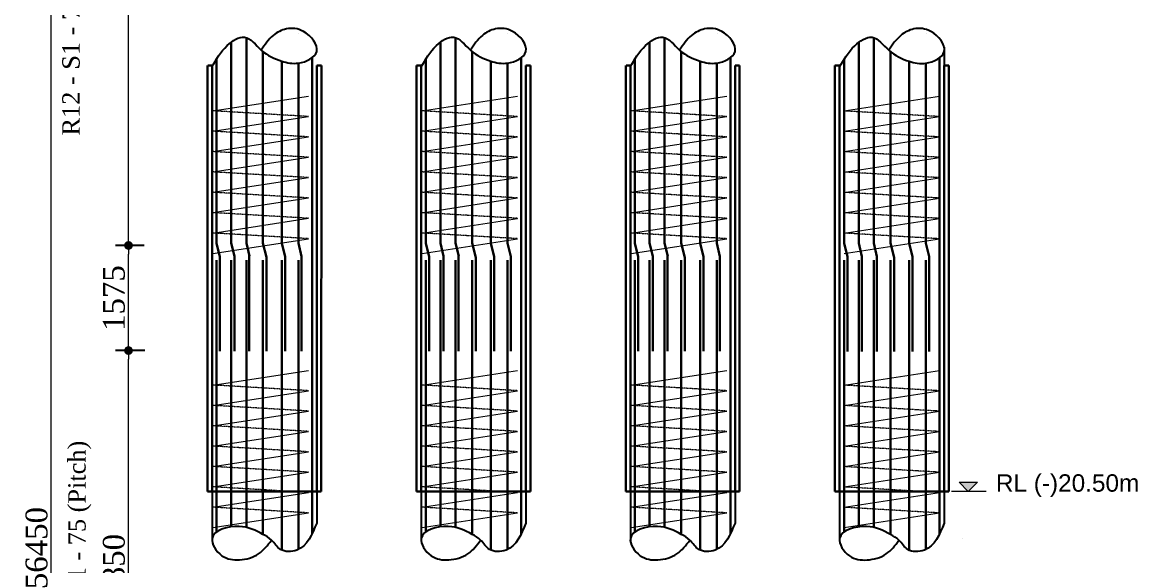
# Model space of a CAD drawing. Header units: millimetres. Extents: x -452357 to 35267, y 81803 to 461763.
# Drawn here: x -189205 to -176406, y 286249 to 292489 of the extents above; entities that cross this region are included whole.
import ezdxf

# ---------------------------------------------------------------- set-up
doc = ezdxf.new("R2010")
doc.units = ezdxf.units.MM
doc.header["$PDMODE"] = 2
doc.linetypes.add('DASHEDX2', pattern=[38.1, 25.4, -12.7])
doc.linetypes.add('HIDDEN', pattern=[9.525, 6.35, -3.175])
doc.layers.get('Defpoints').update_dxf_attribs({"lineweight": 13})
for name, color, linetype, lineweight in [('Binder', 136, 'Continuous', 15), ('dim', 96, 'Continuous', 25), ('Dimision', 96, 'Continuous', 18), ('Reinf.', 12, 'Continuous', 30), ('Steel Casing', 70, 'Continuous', 30), ('Text', 7, 'Continuous', 15)]:
    doc.layers.add(name, color=color, linetype=linetype, lineweight=lineweight)
doc.layers.add('Pire Line', color=11, linetype='Continuous')
doc.styles.add('ROMANS', font='arial.ttf', dxfattribs={"height": 200})
doc.styles.get("Standard").update_dxf_attribs({"font": 'times.ttf'})
doc.dimstyles.new('ISO-25', dxfattribs={"dimtxt": 175, "dimasz": 100, "dimexe": 65, "dimexo": 115.625, "dimgap": 40, "dimtad": 1, "dimtoh": 1, "dimdec": 0, "dimtxsty": 'Standard', "dimblk": 'DOT', "dimcen": 300, "dimclrd": 256, "dimclre": 256, "dimclrt": 256, "dimadec": 0, "dimazin": 0, "dimtfac": 1, "dimtdec": 0, "dimtix": 1, "dimtmove": 0, "dimatfit": 3, "dimldrblk": 'DOT', "dimfxl": 75, "dimlwd": -1, "dimarcsym": 0})

# ---------------------------------------------------------------- blocks, each defined once
blk = doc.blocks.new('_Dot')
at = {"color": 0, "linetype": 'ByBlock', "lineweight": -2}
blk.add_line((-0.5, 0), (-1, 0), dxfattribs=at)
at = {"color": 0, "linetype": 'ByBlock', "const_width": 0.5}
blk.add_lwpolyline([(-0.25, 0, 1), (0.25, 0, 1)], format="xyb", close=True, dxfattribs=at)
blk = doc.blocks.new('*D360')
at = {"layer": 'Defpoints', "color": 0, "ltscale": 3, "transparency": 16777216}
for p in [(-187986, 289926), (-187692, 289926), (-187684, 288719)]:
    blk.add_point(p, dxfattribs=at)
at = {"layer": 'Dimision', "color": 1, "lineweight": -2, "ltscale": 3, "transparency": 16777216}
for p, q in [((-187808, 289926), (-188136, 289926)), ((-187800, 288719), (-188136, 288719))]:
    blk.add_line(p, q, dxfattribs=at)
at = {"layer": 'Dimision', "ltscale": 3, "transparency": 16777216}
blk.add_line((-187986, 288819), (-187986, 289826), dxfattribs=at)
at = {"layer": 'Dimision', "ltscale": 3, "transparency": 16777216, "xscale": 100, "yscale": 100, "zscale": 100}
for p, rotation in [((-187986, 289926), 90), ((-187986, 288719), 270)]:
    blk.add_blockref('_Dot', p, dxfattribs=dict(at, rotation=rotation))
at = {"layer": 'Dimision', "ltscale": 3, "transparency": 16777216, "insert": (-188153, 289322), "char_height": 250, "attachment_point": 5, "rotation": 90}
blk.add_mtext('1575', dxfattribs=at)
blk = doc.blocks.new('*D362')
at = {"layer": 'Defpoints', "color": 0, "ltscale": 3, "transparency": 16777216}
for p in [(-187986, 288719), (-187684, 288719), (-187703, 283754)]:
    blk.add_point(p, dxfattribs=at)
at = {"layer": 'Dimision', "color": 1, "lineweight": -2, "ltscale": 3, "transparency": 16777216}
for p, q in [((-187800, 288719), (-188136, 288719)), ((-187819, 283754), (-188136, 283754))]:
    blk.add_line(p, q, dxfattribs=at)
at = {"layer": 'Dimision', "ltscale": 3, "transparency": 16777216}
blk.add_line((-187986, 283854), (-187986, 288619), dxfattribs=at)
at = {"layer": 'Dimision', "ltscale": 3, "transparency": 16777216, "xscale": 100, "yscale": 100, "zscale": 100}
for p, rotation in [((-187986, 288719), 90), ((-187986, 283754), 270)]:
    blk.add_blockref('_Dot', p, dxfattribs=dict(at, rotation=rotation))
at = {"layer": 'Dimision', "ltscale": 3, "transparency": 16777216, "insert": (-188153, 286236), "char_height": 250, "attachment_point": 5, "rotation": 90}
blk.add_mtext('8850', dxfattribs=at)
blk = doc.blocks.new('*D363')
at = {"layer": 'Defpoints', "color": 0, "ltscale": 3, "transparency": 16777216}
for p in [(-187986, 296249), (-187663, 296249), (-187692, 289926)]:
    blk.add_point(p, dxfattribs=at)
at = {"layer": 'Dimision', "color": 1, "lineweight": -2, "ltscale": 3, "transparency": 16777216}
for p, q in [((-187778, 296249), (-188136, 296249)), ((-187808, 289926), (-188136, 289926))]:
    blk.add_line(p, q, dxfattribs=at)
at = {"layer": 'Dimision', "ltscale": 3, "transparency": 16777216}
blk.add_line((-187986, 290026), (-187986, 296149), dxfattribs=at)
at = {"layer": 'Dimision', "ltscale": 3, "transparency": 16777216, "xscale": 100, "yscale": 100, "zscale": 100}
for p, rotation in [((-187986, 296249), 90), ((-187986, 289926), 270)]:
    blk.add_blockref('_Dot', p, dxfattribs=dict(at, rotation=rotation))
at = {"layer": 'Dimision', "ltscale": 3, "transparency": 16777216, "insert": (-188153, 293087), "char_height": 250, "attachment_point": 5, "rotation": 90}
blk.add_mtext('8850', dxfattribs=at)
blk = doc.blocks.new('*D348')
at = {"layer": 'Defpoints', "color": 0, "ltscale": 3, "transparency": 16777216}
for p in [(-188873, 301289), (-188486, 301289), (-188319, 271614)]:
    blk.add_point(p, dxfattribs=at)
at = {"layer": 'Dimision', "color": 1, "lineweight": -2, "ltscale": 3, "transparency": 16777216}
for p, q in [((-188602, 301289), (-189023, 301289)), ((-188435, 271614), (-189023, 271614))]:
    blk.add_line(p, q, dxfattribs=at)
at = {"layer": 'Dimision', "ltscale": 3, "transparency": 16777216}
blk.add_line((-188873, 271714), (-188873, 301189), dxfattribs=at)
at = {"layer": 'Dimision', "ltscale": 3, "transparency": 16777216, "xscale": 100, "yscale": 100, "zscale": 100}
for p, rotation in [((-188873, 301289), 90), ((-188873, 271614), 270)]:
    blk.add_blockref('_Dot', p, dxfattribs=dict(at, rotation=rotation))
at = {"layer": 'Dimision', "ltscale": 3, "transparency": 16777216, "insert": (-189040, 286451), "char_height": 250, "attachment_point": 5, "rotation": 90}
blk.add_mtext('56450', dxfattribs=at)

msp = doc.modelspace()

# ---------------------------------------------------------------- hatches: boundary and pattern name
at = {"layer": 'Dimision', "ltscale": 5}
msp.add_hatch(color=256, dxfattribs=at).paths.add_polyline_path([(-178456, 287206.1), (-178243.9, 287206.1), (-178350, 287100.1)])

# ---------------------------------------------------------------- linework, layer by layer
at = {"layer": 'Binder', "ltscale": 5}
for p, q in [((-187016.8, 291471.7), (-185920.8, 291640.4)), ((-184616.8, 291471.6), (-183520.9, 291640.2)), ((-182216.8, 291471.6), (-181120.9, 291640.2)), ((-179775.2, 291470.6), (-178679.2, 291639.3)), ((-187016.8, 291237.9), (-185920.8, 291406.6)), ((-184616.8, 291237.8), (-183520.9, 291406.4)), ((-182216.8, 291237.8), (-181120.9, 291406.4)), ((-179775.2, 291236.8), (-178679.2, 291405.5)), ((-187016.8, 291004.1), (-185920.8, 291172.8)), ((-184616.8, 291004), (-183520.9, 291172.6)), ((-182216.8, 291004), (-181120.9, 291172.6)), ((-179775.2, 291003), (-178679.2, 291171.7)), ((-187016.8, 290770.3), (-185920.8, 290938.9)), ((-184616.8, 290770.2), (-183520.9, 290938.8)), ((-182216.8, 290770.2), (-181120.9, 290938.8)), ((-179775.2, 290769.2), (-178679.2, 290937.9)), ((-187016.8, 290536.5), (-185920.8, 290705.1)), ((-184616.8, 290536.3), (-183520.9, 290705)), ((-182216.8, 290536.3), (-181120.9, 290705)), ((-179775.2, 290535.4), (-178679.2, 290704.1)), ((-187016.8, 290302.7), (-185920.8, 290471.3)), ((-184616.8, 290302.5), (-183520.9, 290471.2)), ((-182216.8, 290302.5), (-181120.9, 290471.2)), ((-179775.2, 290301.6), (-178679.2, 290470.2)), ((-187016.8, 290068.8), (-185920.8, 290237.5)), ((-184616.8, 290068.7), (-183520.9, 290237.4)), ((-182216.8, 290068.7), (-181120.9, 290237.4)), ((-179775.2, 290067.8), (-178679.2, 290236.4)), ((-187016.8, 289835), (-185920.8, 290003.7)), ((-184616.8, 289834.9), (-183520.9, 290003.6)), ((-182216.8, 289834.9), (-181120.9, 290003.6)), ((-179775.2, 289834), (-178679.2, 290002.6)), ((-187016.8, 288323.2), (-185920.8, 288491.8)), ((-184616.8, 288323.1), (-183520.9, 288491.7)), ((-182216.8, 288323.1), (-181120.9, 288491.7)), ((-179775.2, 288322.1), (-178679.2, 288490.8)), ((-187016.8, 288089.4), (-185920.8, 288258)), ((-184616.8, 288089.2), (-183520.9, 288257.9)), ((-182216.8, 288089.2), (-181120.9, 288257.9)), ((-179775.2, 288088.3), (-178679.2, 288257)), ((-187016.8, 287855.6), (-185920.8, 288024.2)), ((-184616.8, 287855.4), (-183520.9, 288024.1)), ((-182216.8, 287855.4), (-181120.9, 288024.1)), ((-179775.2, 287854.5), (-178679.2, 288023.1)), ((-187016.8, 287621.7), (-185920.8, 287790.4)), ((-184616.8, 287621.6), (-183520.9, 287790.3)), ((-182216.8, 287621.6), (-181120.9, 287790.3)), ((-179775.2, 287620.7), (-178679.2, 287789.3)), ((-187016.8, 287387.9), (-185920.8, 287556.6)), ((-184616.8, 287387.8), (-183520.9, 287556.5)), ((-182216.8, 287387.8), (-181120.9, 287556.5)), ((-179775.2, 287386.9), (-178679.2, 287555.5)), ((-187016.8, 287154.1), (-185920.8, 287322.8)), ((-184616.8, 287154), (-183520.9, 287322.7)), ((-182216.8, 287154), (-181120.9, 287322.7)), ((-179775.2, 287153), (-178679.2, 287321.7)), ((-187016.8, 286920.3), (-185920.8, 287089)), ((-184616.8, 286920.2), (-183520.9, 287088.9)), ((-182216.8, 286920.2), (-181120.9, 287088.9)), ((-179775.2, 286919.2), (-178679.2, 287087.9)), ((-187016.8, 286686.5), (-185920.8, 286855.2)), ((-184616.8, 286686.4), (-183520.9, 286855.1)), ((-182216.8, 286686.4), (-181120.9, 286855.1)), ((-179775.2, 286685.4), (-178679.2, 286854.1))]:
    msp.add_line(p, q, dxfattribs=at)
at = {"layer": 'Binder', "linetype": 'DASHEDX2', "ltscale": 0.007}
for p, q in [((-185920.8, 291406.6), (-187016.8, 291471.7)), ((-183520.9, 291406.4), (-184616.8, 291471.6)), ((-181120.9, 291406.4), (-182216.8, 291471.6)), ((-178679.2, 291405.5), (-179775.2, 291470.6)), ((-185920.8, 291172.8), (-187016.8, 291237.9)), ((-183520.9, 291172.6), (-184616.8, 291237.8)), ((-181120.9, 291172.6), (-182216.8, 291237.8)), ((-178679.2, 291171.7), (-179775.2, 291236.8)), ((-185920.8, 290938.9), (-187016.8, 291004.1)), ((-183520.9, 290938.8), (-184616.8, 291004)), ((-181120.9, 290938.8), (-182216.8, 291004)), ((-178679.2, 290937.9), (-179775.2, 291003)), ((-185920.8, 290705.1), (-187016.8, 290770.3)), ((-183520.9, 290705), (-184616.8, 290770.2)), ((-181120.9, 290705), (-182216.8, 290770.2)), ((-178679.2, 290704.1), (-179775.2, 290769.2)), ((-185920.8, 290471.3), (-187016.8, 290536.5)), ((-183520.9, 290471.2), (-184616.8, 290536.3)), ((-181120.9, 290471.2), (-182216.8, 290536.3)), ((-178679.2, 290470.2), (-179775.2, 290535.4)), ((-185920.8, 290237.5), (-187016.8, 290302.7)), ((-183520.9, 290237.4), (-184616.8, 290302.5)), ((-181120.9, 290237.4), (-182216.8, 290302.5)), ((-178679.2, 290236.4), (-179775.2, 290301.6)), ((-185920.8, 290003.7), (-187016.8, 290068.8)), ((-183520.9, 290003.6), (-184616.8, 290068.7)), ((-181120.9, 290003.6), (-182216.8, 290068.7)), ((-178679.2, 290002.6), (-179775.2, 290067.8)), ((-185920.8, 288258), (-187016.8, 288323.2)), ((-183520.9, 288257.9), (-184616.8, 288323.1)), ((-181120.9, 288257.9), (-182216.8, 288323.1)), ((-178679.2, 288257), (-179775.2, 288322.1)), ((-185920.8, 288024.2), (-187016.8, 288089.4)), ((-183520.9, 288024.1), (-184616.8, 288089.2)), ((-181120.9, 288024.1), (-182216.8, 288089.2)), ((-178679.2, 288023.1), (-179775.2, 288088.3)), ((-185920.8, 287790.4), (-187016.8, 287855.6)), ((-183520.9, 287790.3), (-184616.8, 287855.4)), ((-181120.9, 287790.3), (-182216.8, 287855.4)), ((-178679.2, 287789.3), (-179775.2, 287854.5)), ((-185920.8, 287556.6), (-187016.8, 287621.7)), ((-183520.9, 287556.5), (-184616.8, 287621.6)), ((-181120.9, 287556.5), (-182216.8, 287621.6)), ((-178679.2, 287555.5), (-179775.2, 287620.7)), ((-185920.8, 287322.8), (-187016.8, 287387.9)), ((-183520.9, 287322.7), (-184616.8, 287387.8)), ((-181120.9, 287322.7), (-182216.8, 287387.8)), ((-178679.2, 287321.7), (-179775.2, 287386.9)), ((-185920.8, 287089), (-187016.8, 287154.1)), ((-183520.9, 287088.9), (-184616.8, 287154)), ((-181120.9, 287088.9), (-182216.8, 287154)), ((-178679.2, 287087.9), (-179775.2, 287153)), ((-185920.8, 286855.2), (-187016.8, 286920.3)), ((-183520.9, 286855.1), (-184616.8, 286920.2)), ((-181120.9, 286855.1), (-182216.8, 286920.2)), ((-178679.2, 286854.1), (-179775.2, 286919.2))]:
    msp.add_line(p, q, dxfattribs=at)
at = {"layer": 'dim', "ltscale": 30}
for points in [[(-187026.7, 291976.3), (-186852.4, 292221.1), (-186654.7, 292317.7), (-186462.5, 292169.6), (-186226.9, 292042.4), (-186036.3, 292020.3), (-185826.7, 292153.3), (-185979.1, 292384.1), (-186174.9, 292412.7), (-186324.6, 292338.8), (-186462.5, 292169.6)], [(-184626.8, 291976.2), (-184452.4, 292221), (-184254.8, 292317.6), (-184062.5, 292169.5), (-183827, 292042.3), (-183636.3, 292020.2), (-183426.8, 292153.1), (-183579.1, 292384), (-183775, 292412.6), (-183924.7, 292338.7), (-184062.5, 292169.5)], [(-182226.8, 291976.2), (-182052.4, 292221), (-181854.8, 292317.6), (-181662.5, 292169.5), (-181427, 292042.3), (-181236.3, 292020.2), (-181026.8, 292153.1), (-181179.1, 292384), (-181375, 292412.6), (-181524.7, 292338.7), (-181662.5, 292169.5)], [(-179826.7, 291975.2), (-179652.4, 292220), (-179454.7, 292316.6), (-179262.5, 292168.5), (-179026.9, 292041.4), (-178836.3, 292019.2), (-178626.7, 292152.2), (-178779.1, 292383), (-178974.9, 292411.6), (-179124.6, 292337.7), (-179262.5, 292168.5)], [(-185826.7, 286738.6), (-186054.3, 286428.8), (-186244.2, 286436.2), (-186345.4, 286542.2), (-186442.8, 286608.1), (-186717, 286699.9), (-187026.7, 286562.5), (-186914.6, 286363.8), (-186711.7, 286316.1), (-186492.7, 286384.8), (-186345.4, 286542.2)], [(-183426.8, 286738.5), (-183654.4, 286428.7), (-183844.3, 286436.1), (-183945.4, 286542.1), (-184042.8, 286608), (-184317, 286699.7), (-184626.8, 286562.4), (-184514.6, 286363.7), (-184311.8, 286315.9), (-184092.7, 286384.6), (-183945.4, 286542.1)], [(-181026.8, 286738.5), (-181254.4, 286428.7), (-181444.3, 286436.1), (-181545.4, 286542.1), (-181642.8, 286608), (-181917, 286699.7), (-182226.8, 286562.4), (-182114.6, 286363.7), (-181911.8, 286315.9), (-181692.7, 286384.6), (-181545.4, 286542.1)], [(-178626.7, 286737.5), (-178854.3, 286427.7), (-179044.2, 286435.1), (-179145.4, 286541.1), (-179242.8, 286607), (-179517, 286698.8), (-179826.7, 286561.5), (-179714.6, 286362.7), (-179511.7, 286315), (-179292.7, 286383.7), (-179145.4, 286541.1)]]:
    msp.add_spline(points, degree=3, dxfattribs=at)
at = {"layer": 'Dimision', "ltscale": 5}
for p, q in [((-186031.8, 292360.8), (-186031.8, 292360.8)), ((-186031.8, 292360.8), (-186031.8, 292360.8)), ((-183631.8, 292360.7), (-183631.8, 292360.7)), ((-183631.8, 292360.7), (-183631.8, 292360.7)), ((-181231.8, 292360.7), (-181231.8, 292360.7)), ((-181231.8, 292360.7), (-181231.8, 292360.7)), ((-178831.8, 292359.7), (-178831.8, 292359.7)), ((-178831.8, 292359.7), (-178831.8, 292359.7)), ((-178146.8, 287100.1), (-178543.6, 287100.1)), ((-178412.8, 286558.8), (-178412.8, 286558.8)), ((-178412.8, 286558.8), (-178412.8, 286558.8))]:
    msp.add_line(p, q, dxfattribs=at)
msp.add_lwpolyline([(-178456, 287206.1), (-178243.9, 287206.1), (-178350, 287100.1)], close=True, dxfattribs=at)
at = {"layer": 'Pire Line', "ltscale": 3}
for p, q in [((-178626.7, 292204.5), (-178626.7, 286737.5)), ((-178626.7, 292204.5), (-178626.7, 286737.5)), ((-187026.7, 291976.3), (-187026.7, 286526.7)), ((-185826.7, 291994.1), (-185826.7, 286738.6)), ((-184626.8, 291976.2), (-184626.8, 286526.6)), ((-183426.8, 291994), (-183426.8, 286738.5)), ((-182226.8, 291976.2), (-182226.8, 286526.6)), ((-181026.8, 291994), (-181026.8, 286738.5)), ((-179826.7, 291975.2), (-179826.7, 286525.7)), ((-179826.7, 291975.2), (-179826.7, 286525.7))]:
    msp.add_line(p, q, dxfattribs=at)
at = {"layer": 'Reinf.', "ltscale": 5}
for p, q in [((-186633.9, 289953.4), (-186633.9, 292312.8)), ((-184233.9, 289953.3), (-184233.9, 292312.7)), ((-181833.9, 289953.3), (-181833.9, 292312.7)), ((-186806.9, 289953.4), (-186806.9, 292259.9)), ((-184406.9, 289953.3), (-184406.9, 292259.8)), ((-182006.9, 289953.3), (-182006.9, 292259.8)), ((-179606.9, 289952.4), (-179606.9, 292258.8)), ((-179433.9, 289952.4), (-179433.9, 292311.7)), ((-186443.1, 289953.4), (-186443.1, 292152.9)), ((-184043.1, 289953.3), (-184043.1, 292152.8)), ((-181643.1, 289953.3), (-181643.1, 292152.8)), ((-179243.1, 289952.4), (-179243.1, 292151.9)), ((-186226.9, 289953.4), (-186226.9, 292042.4)), ((-183827, 289953.3), (-183827, 292042.3)), ((-181427, 289953.3), (-181427, 292042.3)), ((-179026.9, 289952.4), (-179026.9, 292041.4)), ((-186975.2, 289953.4), (-186936.3, 289794.9)), ((-186806.9, 289953.4), (-186770.6, 289801.5)), ((-186633.9, 289953.4), (-186597.6, 289801.5)), ((-186443.1, 289953.4), (-186402.2, 289789.7)), ((-186226.9, 289953.4), (-186188.8, 289796.7)), ((-186036.3, 289953.4), (-185999.4, 289799.9)), ((-184575.2, 289953.3), (-184536.4, 289794.7)), ((-184406.9, 289953.3), (-184370.6, 289801.3)), ((-184233.9, 289953.3), (-184197.6, 289801.3)), ((-184043.1, 289953.3), (-184002.3, 289789.6)), ((-183827, 289953.3), (-183788.8, 289796.5)), ((-183636.3, 289953.3), (-183599.4, 289799.8)), ((-182175.2, 289953.3), (-182136.4, 289794.7)), ((-182006.9, 289953.3), (-181970.6, 289801.3)), ((-181833.9, 289953.3), (-181797.6, 289801.3)), ((-181643.1, 289953.3), (-181602.3, 289789.6)), ((-181427, 289953.3), (-181388.8, 289796.5)), ((-181236.3, 289953.3), (-181199.4, 289799.8)), ((-179775.2, 289952.4), (-179736.3, 289793.8)), ((-179606.9, 289952.4), (-179570.6, 289800.4)), ((-179433.9, 289952.4), (-179397.6, 289800.4)), ((-179243.1, 289952.4), (-179202.2, 289788.6)), ((-179026.9, 289952.4), (-178988.8, 289795.6)), ((-178836.3, 289952.4), (-178799.4, 289798.8)), ((-186936.3, 288710.5), (-186936.3, 289794.9)), ((-186806.9, 286695.4), (-186806.9, 289756.3)), ((-186770.6, 288710.5), (-186770.6, 289801.5)), ((-186633.9, 286688.9), (-186633.9, 289756.3)), ((-186599.6, 288710.5), (-186599.6, 289806.6)), ((-186443.1, 286608.3), (-186443.1, 289756.3)), ((-186402.2, 288710.5), (-186402.2, 289789.7)), ((-186226.9, 286427), (-186226.9, 289756.3)), ((-186188.8, 288710.5), (-186188.8, 289796.7)), ((-185999.4, 288710.5), (-185999.4, 289799.9)), ((-184536.4, 288710.4), (-184536.4, 289794.7)), ((-184406.9, 286695.2), (-184406.9, 289756.2)), ((-184370.6, 288710.4), (-184370.6, 289801.3)), ((-184233.9, 286688.8), (-184233.9, 289756.2)), ((-184199.6, 288710.4), (-184199.6, 289806.5)), ((-184043.1, 286608.1), (-184043.1, 289756.2)), ((-184002.3, 288710.4), (-184002.3, 289789.6)), ((-183827, 286426.9), (-183827, 289756.2)), ((-183788.8, 288710.4), (-183788.8, 289796.5)), ((-183599.4, 288710.4), (-183599.4, 289799.8)), ((-182136.4, 288710.4), (-182136.4, 289794.7)), ((-182006.9, 286695.2), (-182006.9, 289756.2)), ((-181970.6, 288710.4), (-181970.6, 289801.3)), ((-181833.9, 286688.8), (-181833.9, 289756.2)), ((-181799.6, 288710.4), (-181799.6, 289806.5)), ((-181643.1, 286608.1), (-181643.1, 289756.2)), ((-181602.3, 288710.4), (-181602.3, 289789.6)), ((-181427, 286426.9), (-181427, 289756.2)), ((-181388.8, 288710.4), (-181388.8, 289796.5)), ((-181199.4, 288710.4), (-181199.4, 289799.8)), ((-179736.3, 288709.4), (-179736.3, 289793.8)), ((-179606.9, 286694.3), (-179606.9, 289755.2)), ((-179570.6, 288709.4), (-179570.6, 289800.4)), ((-179433.9, 286687.8), (-179433.9, 289755.2)), ((-179399.6, 288709.4), (-179399.6, 289805.5)), ((-179243.1, 286607.2), (-179243.1, 289755.2)), ((-179202.2, 288709.4), (-179202.2, 289788.6)), ((-179026.9, 286425.9), (-179026.9, 289755.2)), ((-178988.8, 288709.4), (-178988.8, 289795.6)), ((-178799.4, 288709.4), (-178799.4, 289798.8))]:
    msp.add_line(p, q, dxfattribs=at)
for points in [[(-186975.2, 289953.4), (-186975.2, 292065.5)], [(-185879.2, 286616.1), (-185879.2, 292082.3)], [(-184575.2, 289953.3), (-184575.2, 292065.4)], [(-183479.3, 286616), (-183479.3, 292082.2)], [(-182175.2, 289953.3), (-182175.2, 292065.4)], [(-181079.3, 286616), (-181079.3, 292082.2)], [(-179775.2, 289952.4), (-179775.2, 292064.5)], [(-178679.2, 286615), (-178679.2, 292081.2)], [(-186036.3, 289953.4), (-186036.3, 292020.3)], [(-183636.3, 289953.3), (-183636.3, 292020.2)], [(-181236.3, 289953.3), (-181236.3, 292020.2)], [(-178836.3, 289952.4), (-178836.3, 292019.2)], [(-186975.2, 286636.5), (-186975.2, 289756.3)], [(-186036.3, 286436.6), (-186036.3, 289756.3)], [(-184575.2, 286636.3), (-184575.2, 289756.2)], [(-183636.3, 286436.4), (-183636.3, 289756.2)], [(-182175.2, 286636.3), (-182175.2, 289756.2)], [(-181236.3, 286436.4), (-181236.3, 289756.2)], [(-179775.2, 286635.4), (-179775.2, 289755.2)], [(-178836.3, 286435.5), (-178836.3, 289755.2)]]:
    msp.add_lwpolyline(points, dxfattribs=at)
at = {"layer": 'Steel Casing', "linetype": 'HIDDEN', "ltscale": 0.3}
for p, q in [((-187080.1, 291994.1), (-187026.8, 291994.1)), ((-185826.7, 291994.1), (-185773.4, 291994.1)), ((-184680.1, 291994), (-184626.8, 291994)), ((-183426.8, 291994), (-183373.5, 291994)), ((-182280.1, 291994), (-182226.8, 291994)), ((-181026.8, 291994), (-180973.5, 291994)), ((-179880.1, 291993), (-179826.8, 291993)), ((-178626.7, 291993), (-178573.4, 291993))]:
    msp.add_line(p, q, dxfattribs=at)
at = {"layer": 'Steel Casing', "linetype": 'Continuous', "ltscale": 0.3}
for p, q in [((-187080.1, 287101.2), (-185773.5, 287101.2)), ((-184680.2, 287101.1), (-183373.5, 287101.1)), ((-182280.2, 287101.1), (-180973.5, 287101.1)), ((-179880.1, 287100.1), (-178573.5, 287100.1))]:
    msp.add_line(p, q, dxfattribs=at)
for points in [[(-187080.1, 291994.1), (-187080.1, 287101.2)], [(-187026.8, 287101.2), (-187026.8, 291994.1)], [(-185826.8, 291994.1), (-185826.8, 287101.2)], [(-185773.5, 287101.2), (-185773.4, 291994.1)], [(-184680.1, 291994), (-184680.2, 287101.1)], [(-184626.8, 287101.1), (-184626.8, 291994)], [(-183426.8, 291994), (-183426.8, 287101.1)], [(-183373.5, 287101.1), (-183373.5, 291994)], [(-182280.1, 291994), (-182280.2, 287101.1)], [(-182226.8, 287101.1), (-182226.8, 291994)], [(-181026.8, 291994), (-181026.8, 287101.1)], [(-180973.5, 287101.1), (-180973.5, 291994)], [(-179880.1, 291993), (-179880.1, 287100.1)], [(-179826.8, 287100.1), (-179826.8, 291993)], [(-178626.8, 291993), (-178626.8, 287100.1)], [(-178573.5, 287100.1), (-178573.4, 291993)]]:
    msp.add_lwpolyline(points, dxfattribs=at)

# ---------------------------------------------------------------- texts
at = {"layer": 'Dimision', "ltscale": 3, "char_height": 200, "attachment_point": 5, "rotation": 90}
for insert in [(-188613.9, 292451.5), (-188545.5, 286420.5)]:
    msp.add_mtext('R12 - S1 - 75 (Pitch)', dxfattribs=dict(at, insert=insert))
at = {"layer": 'Text', "style": 'ROMANS'}
msp.add_text('RL (-)20.50m', height=200, dxfattribs=at).set_placement((-178033.5, 287098.3))

# ---------------------------------------------------------------- dimensions: what is measured, and where the dimension line sits
at = {"layer": 'Dimision', "ltscale": 3}
for base, p1, p2, text, picture, middle in [((-188873.3, 301288.6), (-188319.1, 271613.9), (-188485.9, 301288.6), '56450', '*D348', (-189040.5, 286451.2)), ((-187985.8, 296249), (-187692, 289925.5), (-187662.8, 296249), '8850', '*D363', (-188153, 293087.3)), ((-187985.8, 289925.5), (-187684.3, 288718.7), (-187692, 289925.5), '1575', '*D360', (-188153.3, 289322.1)), ((-187985.8, 288718.7), (-187703.3, 283753.6), (-187684.3, 288718.7), '8850', '*D362', (-188153, 286236.2))]:
    dim = msp.add_linear_dim(base=base, p1=p1, p2=p2, angle=90, text=text, dimstyle='ISO-25', override={"dimtxt": 250, "dimexe": 150, "dimclre": 1}, dxfattribs=at)
    dim.commit()
    dim.dimension.update_dxf_attribs({"geometry": picture, "text_midpoint": middle})

doc.saveas('drawing.dxf')
